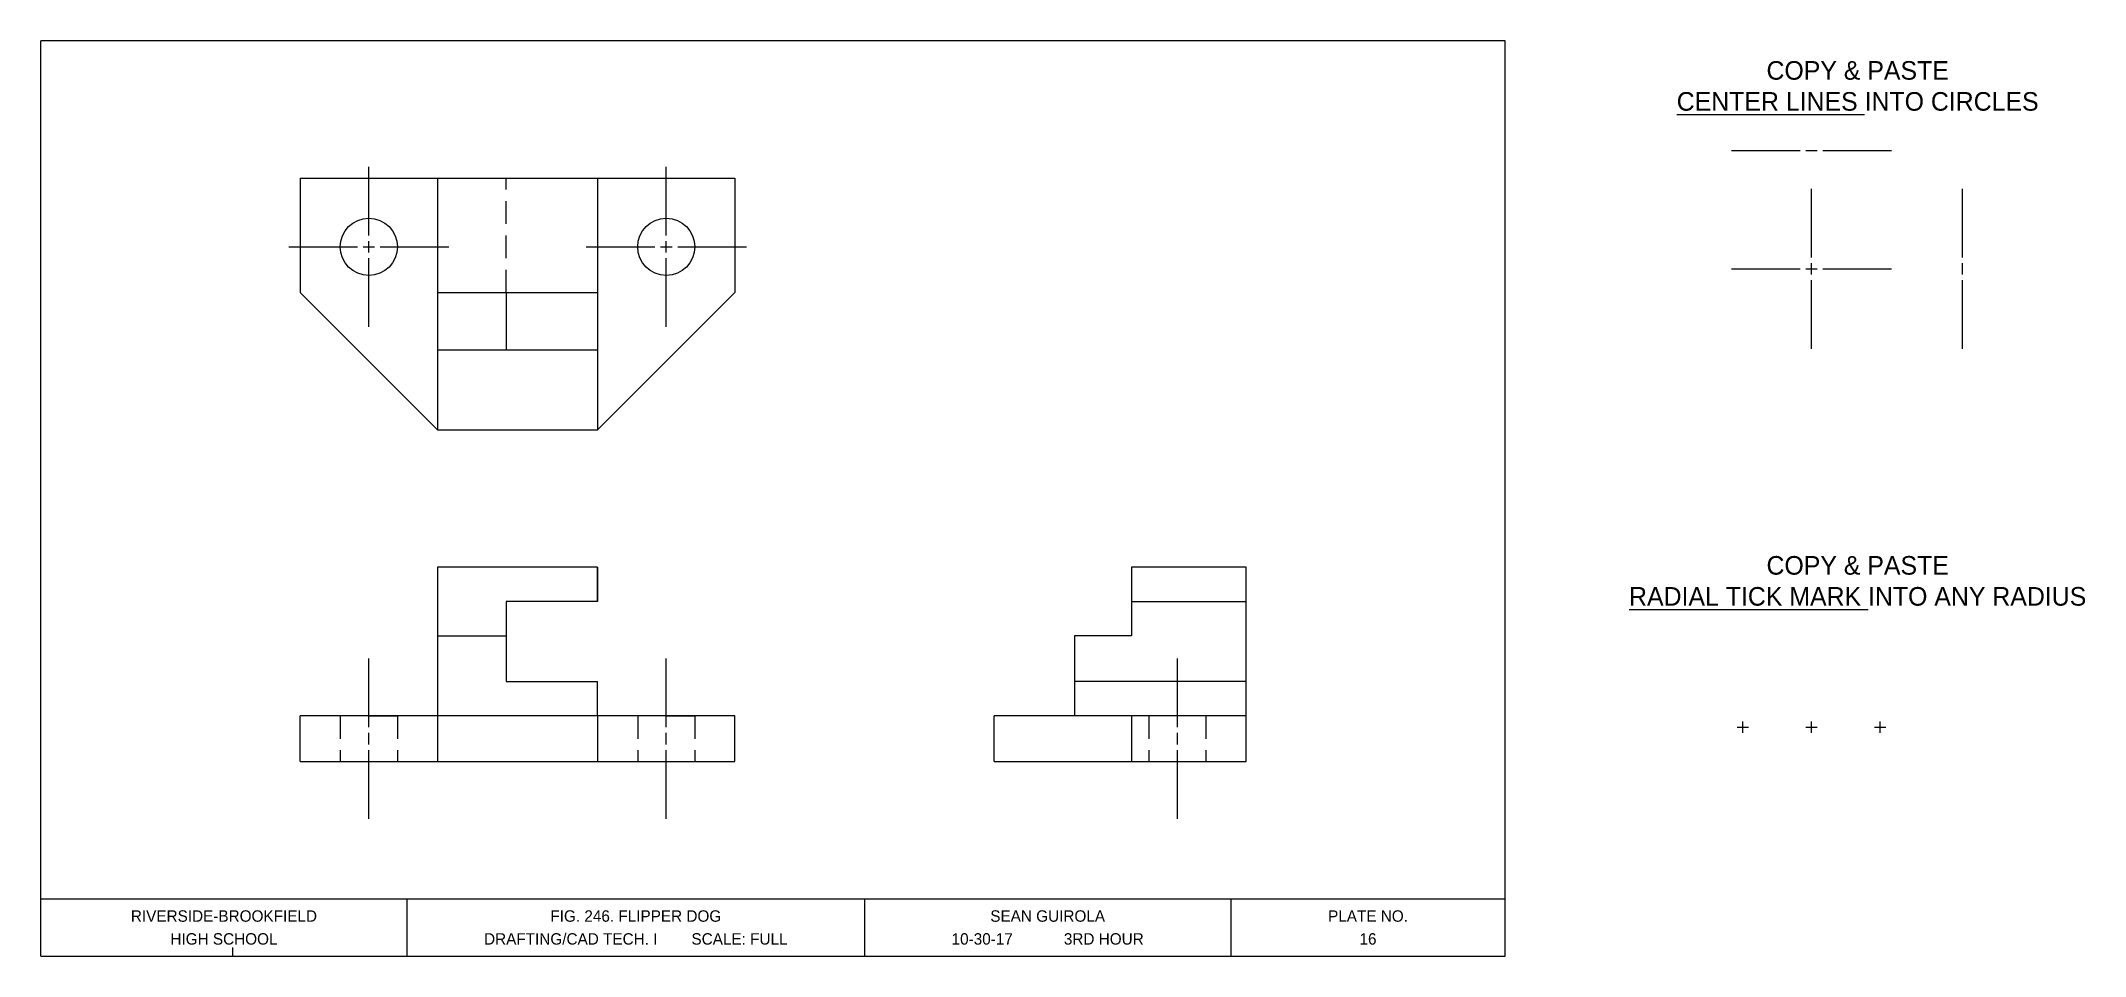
# Model space of a CAD drawing. Header units: inches. Extents: x 0 to 22.3, y 0 to 10.
import ezdxf
from ezdxf.enums import TextEntityAlignment as Align

# ---------------------------------------------------------------- set-up
doc = ezdxf.new("R2010")
doc.units = ezdxf.units.IN
doc.header["$MEASUREMENT"] = 0
doc.linetypes.add('HIDDEN', pattern=[0.375, 0.25, -0.125])
for name, color, linetype in [('Boarder Line', 7, 'Continuous'), ('Center Lines', 1, 'Continuous'), ('Hidden Lines', 5, 'HIDDEN'), ('Title Block', 6, 'Continuous')]:
    doc.layers.add(name, color=color, linetype=linetype)

msp = doc.modelspace()

# ---------------------------------------------------------------- linework, layer by layer
for p, q in [((0, 0), (0, 10)), ((2.833, 8.5), (7.583, 8.5)), ((2.833, 8.5), (2.833, 7.25)), ((4.333, 8.5), (4.333, 5.75)), ((6.083, 8.5), (6.083, 5.75)), ((7.583, 8.5), (7.583, 7.25)), ((2.833, 7.25), (4.333, 5.75)), ((4.333, 7.25), (6.083, 7.25)), ((5.083, 7.25), (5.083, 6.625)), ((6.083, 5.75), (7.583, 7.25)), ((4.333, 6.625), (6.083, 6.625)), ((4.333, 5.75), (6.083, 5.75)), ((6.083, 4.25), (4.333, 4.25)), ((4.333, 4.25), (4.333, 2.625)), ((6.083, 4.25), (6.083, 3.875)), ((6.083, 3.875), (6.083, 4.25)), ((13.167, 4.25), (11.917, 4.25)), ((11.917, 4.25), (11.917, 3.5)), ((13.167, 2.125), (13.167, 4.25)), ((6.083, 3.875), (5.083, 3.875)), ((5.083, 3.875), (5.083, 3)), ((11.917, 3.875), (13.167, 3.875)), ((4.333, 3.5), (5.083, 3.5)), ((11.917, 3.5), (11.292, 3.5)), ((11.292, 3.5), (11.292, 2.625)), ((5.083, 3), (6.083, 3)), ((6.083, 2.625), (6.083, 3)), ((13.167, 3), (11.292, 3)), ((2.833, 2.125), (2.833, 2.625)), ((7.583, 2.625), (2.833, 2.625)), ((3.583, 2.625), (3.271, 2.625)), ((3.583, 2.625), (3.896, 2.625)), ((4.333, 2.625), (4.333, 2.125)), ((6.083, 2.625), (6.083, 2.125)), ((6.833, 2.625), (6.521, 2.625)), ((7.583, 2.625), (6.833, 2.625)), ((6.833, 2.625), (7.146, 2.625)), ((7.583, 2.125), (7.583, 2.625)), ((10.417, 2.125), (10.417, 2.625)), ((11.917, 2.625), (10.417, 2.625)), ((13.167, 2.625), (11.292, 2.625)), ((13.167, 2.625), (11.917, 2.625)), ((11.917, 2.625), (11.917, 2.125)), ((2.833, 2.125), (7.583, 2.125)), ((10.417, 2.125), (13.167, 2.125)), ((2.097, 0), (2.097, 0.094))]:
    msp.add_line(p, q)
for centre in [(3.583, 7.75), (6.833, 7.75)]:
    msp.add_circle(centre, 0.312)
at = {"layer": 'Boarder Line'}
for p, q in [((16, 10), (0, 10)), ((16, 0), (16, 10)), ((0, 0.625), (16, 0.625)), ((4, 0.625), (4, 0)), ((9, 0.625), (9, 0)), ((13, 0.625), (13, 0)), ((0, 0), (16, 0))]:
    msp.add_line(p, q, dxfattribs=at)
at = {"layer": 'Center Lines'}
for p, q in [((18.47, 8.802), (19.22, 8.802)), ((19.283, 8.802), (19.408, 8.802)), ((19.47, 8.802), (20.22, 8.802)), ((3.583, 7.875), (3.583, 8.625)), ((6.833, 7.875), (6.833, 8.625)), ((19.345, 7.634), (19.345, 8.384)), ((20.997, 7.634), (20.997, 8.384)), ((2.708, 7.75), (3.458, 7.75)), ((3.521, 7.75), (3.646, 7.75)), ((3.583, 7.688), (3.583, 7.812)), ((3.583, 6.875), (3.583, 7.625)), ((3.708, 7.75), (4.458, 7.75)), ((5.958, 7.75), (6.708, 7.75)), ((6.771, 7.75), (6.896, 7.75)), ((6.833, 7.688), (6.833, 7.812)), ((6.833, 6.875), (6.833, 7.625)), ((6.958, 7.75), (7.708, 7.75)), ((18.47, 7.509), (19.22, 7.509)), ((19.283, 7.509), (19.408, 7.509)), ((19.345, 7.446), (19.345, 7.571)), ((19.345, 6.634), (19.345, 7.384)), ((19.47, 7.509), (20.22, 7.509)), ((20.997, 7.446), (20.997, 7.571)), ((20.997, 6.634), (20.997, 7.384)), ((3.583, 2.5), (3.583, 3.25)), ((6.833, 2.5), (6.833, 3.25)), ((12.417, 2.5), (12.417, 3.25)), ((18.533, 2.501), (18.658, 2.501)), ((18.595, 2.439), (18.595, 2.564)), ((19.283, 2.501), (19.408, 2.501)), ((19.345, 2.439), (19.345, 2.564)), ((20.033, 2.501), (20.158, 2.501)), ((20.095, 2.439), (20.095, 2.564)), ((3.583, 2.312), (3.583, 2.438)), ((3.583, 1.5), (3.583, 2.25)), ((6.833, 2.312), (6.833, 2.438)), ((6.833, 1.5), (6.833, 2.25)), ((12.417, 2.312), (12.417, 2.438)), ((12.417, 1.5), (12.417, 2.25))]:
    msp.add_line(p, q, dxfattribs=at)
at = {"layer": 'Hidden Lines'}
for p, q in [((5.083, 7.25), (5.083, 8.5)), ((3.271, 2.625), (3.271, 2.125)), ((3.896, 2.625), (3.896, 2.125)), ((6.521, 2.625), (6.521, 2.125)), ((7.146, 2.625), (7.146, 2.125)), ((12.104, 2.625), (12.104, 2.125)), ((12.729, 2.625), (12.729, 2.125))]:
    msp.add_line(p, q, dxfattribs=at)

# ---------------------------------------------------------------- texts
msp.add_text('XX', height=0.00125).set_placement((3.998, 0.624), align=Align.MIDDLE_CENTER)
at = {"layer": 'Center Lines', "char_height": 0.20313, "attachment_point": 1}
for s, insert in [('\\pxqc;COPY & PASTE \\P{\\LCENTER LINES} INTO CIRCLES', (17.323, 9.779)), ('\\pxqc;COPY & PASTE \\P{\\LRADIAL TICK MARK} INTO ANY RADIUS', (17.323, 4.371))]:
    msp.add_mtext_dynamic_manual_height_columns(s, width=5.0539, gutter_width=0.625, heights=[0], dxfattribs=dict(at, insert=insert))
at = {"layer": 'Title Block'}
for s, height, p in [('RIVERSIDE-BROOKFIELD', 0.125, (2, 0.438)), ('FIG. 246. FLIPPER DOG', 0.125, (6.5, 0.438)), ('SEAN GUIROLA', 0.125, (11, 0.438)), ('PLATE NO.', 0.125, (14.5, 0.438)), ('HIGH SCHOOL', 0.125, (2, 0.188)), ('DRAFTING/CAD TECH. I        SCALE: FULL', 0.125, (6.5, 0.188)), ('10-30-17            3RD HOUR', 0.125, (11, 0.188)), ('16', 0.125, (14.5, 0.188)), ('007', 0.0000781, (1.771, 0.187))]:
    msp.add_text(s, height=height, dxfattribs=at).set_placement(p, align=Align.MIDDLE_CENTER)

doc.saveas('drawing.dxf')
